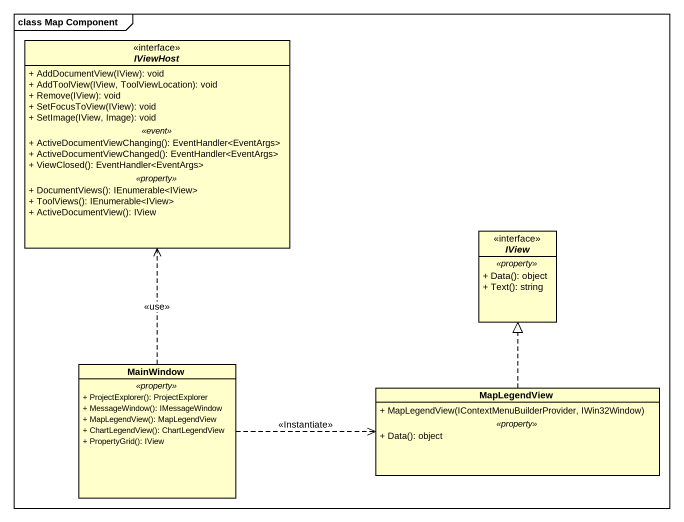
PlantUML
@startuml
mainframe class Map Component
hide circle
hide empty members
skinparam classAttributeIconSize 0
interface IViewHost {
  + AddDocumentView(IView): void
  + AddToolView(IView, ToolViewLocation): void
  + Remove(IView): void
  + SetFocusToView(IView): void
  + SetImage(IView, Image): void
  .. <<event>> ..
  + ActiveDocumentViewChanging(): EventHandler<EventArgs>
  + ActiveDocumentViewChanged(): EventHandler<EventArgs>
  + ViewClosed(): EventHandler<EventArgs>
  .. <<property>> ..
  + DocumentViews(): IEnumerable<IView>
  + ToolViews(): IEnumerable<IView>
  + ActiveDocumentView(): IView
}
interface IView {
  .. <<property>> ..
  + Data(): object
  + Text(): string
}
class MainWindow {
  .. <<property>> ..
  + ProjectExplorer(): ProjectExplorer
  + MessageWindow(): IMessageWindow
  + MapLegendView(): MapLegendView
  + ChartLegendView(): ChartLegendView
  + PropertyGrid(): IView
}
class MapLegendView {
  + MapLegendView(IContextMenuBuilderProvider, IWin32Window)
  .. <<property>> ..
  + Data(): object
}
MainWindow .up.> IViewHost : <<use>>
MainWindow .right.> MapLegendView : <<Instantiate>>
MapLegendView .up.|> IView
@enduml
